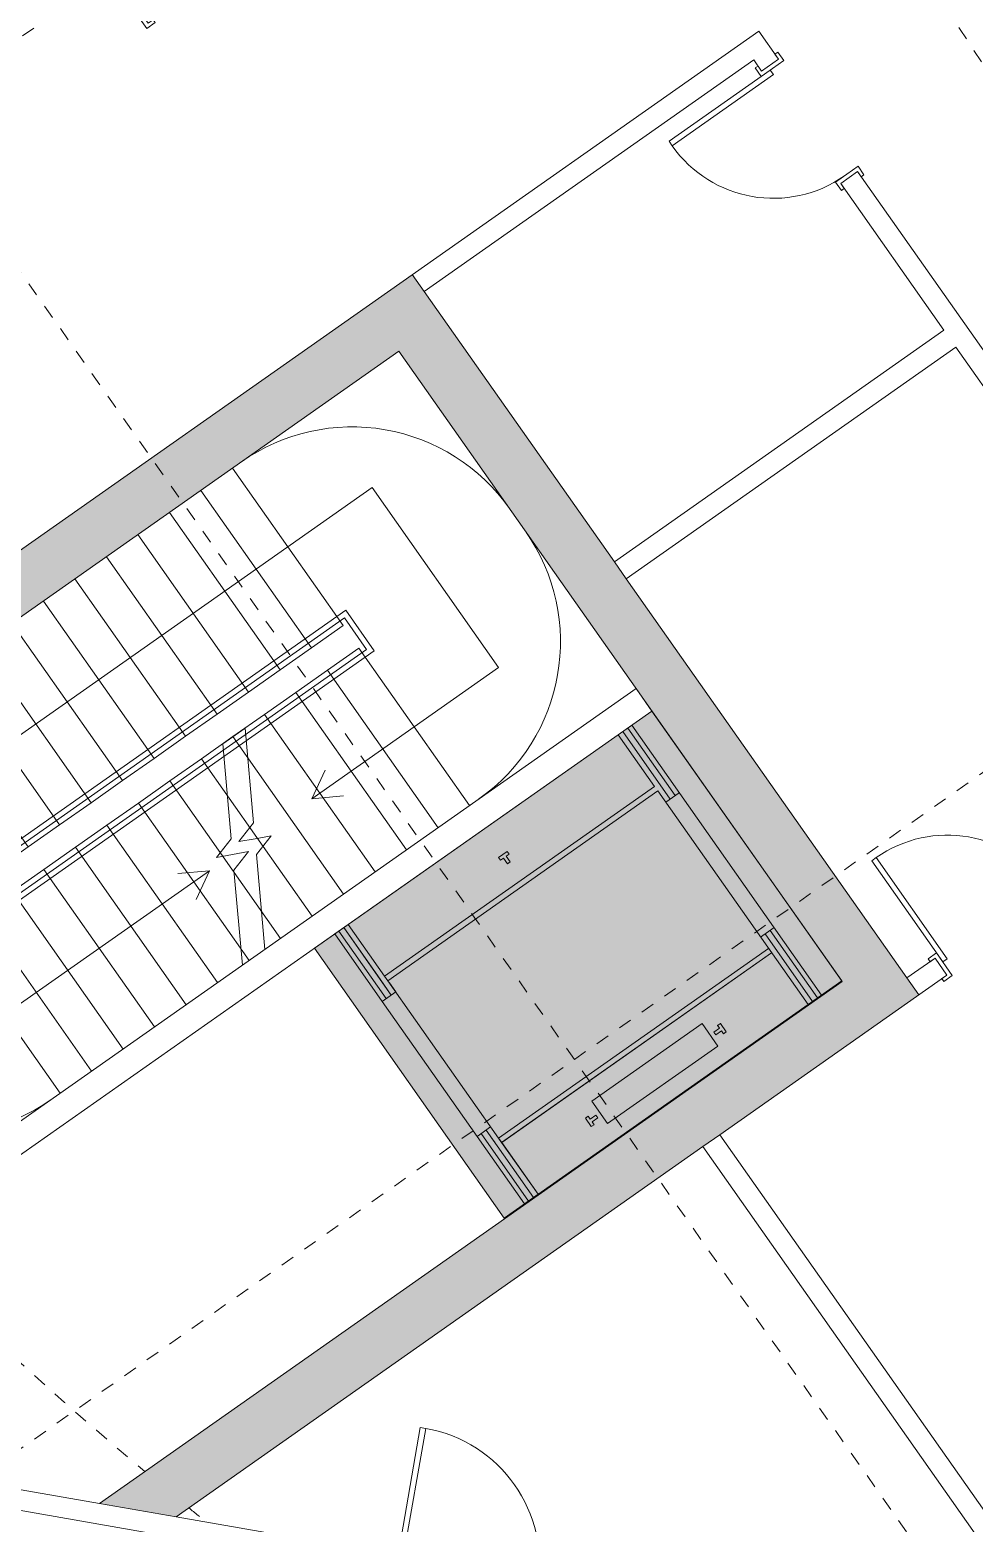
# Model space of a CAD drawing. Extents: x 274235 to 276654, y 142848 to 144425.
# Drawn here: x 276096.09 to 276102.95, y 143068.96 to 143079.82 of the extents above; entities that cross this region are included whole.
import ezdxf

# ---------------------------------------------------------------- set-up
doc = ezdxf.new("R2010")
doc.units = 0
doc.header["$LTSCALE"] = 1.5
doc.linetypes.add('ACM-G-CENTER', pattern=[50.8, 31.75, -6.35, 6.35, -6.35])
doc.linetypes.add('Hidden 1_32_', pattern=[1.389063, 0.79375, -0.595313])
doc.layers.get('0').update_dxf_attribs({"linetype": 'CONTINUOUS', "lineweight": 0})
for name, color, linetype, lineweight in [('_ACM-A-DETL', 7, 'CONTINUOUS', 5), ('_ACM-A-DOOR', 1, 'CONTINUOUS', 5), ('_ACM-A-GRID', 3, 'CONTINUOUS', 5), ('_ACM-A-OTHER', 1, 'CONTINUOUS', 5), ('_ACM-A-WALL-FULL', 6, 'CONTINUOUS', 13), ('_ACM-A-WALL-PATT', 8, 'CONTINUOUS', 9)]:
    doc.layers.add(name, color=color, linetype=linetype, lineweight=lineweight)

# ---------------------------------------------------------------- blocks, each defined once
blk = doc.blocks.new('acm_Generic Model-Elevator-Side Load - Side Load Elevator-4153830-B1_Working')
at = {"layer": '_ACM-A-OTHER'}
blk.add_hatch(color=256, dxfattribs=at).paths.add_polyline_path([(-3000, -1200), (0, -1200), (0, 1200), (-3000, 1200)])
for p, q in [((-3000, 1200), (-3000, -1200)), ((0, 1200), (-3000, 1200)), ((0, 1200), (-3000, 1200)), ((-3000, 1200), (-3000, -1200)), ((-2820, 1200), (-2820, 600)), ((-2820, 1200), (-2700, 1200)), ((-2785, 1200), (-2785, 600)), ((-2740, 1200), (-2740, 740)), ((-2700, 740), (-2700, 1200)), ((-300, 1200), (-180, 1200)), ((-300, 740), (-300, 1200)), ((-260, 1200), (-260, 600)), ((-215, 1200), (-215, 600)), ((-180, 1200), (-180, -1200)), ((0, 1200), (0, -1200)), ((0, -1200), (0, 1200)), ((-1525, 945), (-1525, 970)), ((-1525, 970), (-1450, 970)), ((-1500, 945), (-1525, 945)), ((-1500, 895), (-1500, 945)), ((-1475, 895), (-1500, 895)), ((-1475, 945), (-1475, 895)), ((-1450, 945), (-1475, 945)), ((-1450, 970), (-1450, 945)), ((-2740, 740), (-2740, 600)), ((-2700, 700), (-2700, 740)), ((-2700, 740), (-300, 740)), ((-2700, -700), (-2700, 700)), ((-2700, 700), (-300, 700)), ((-2700, 600), (-2700, 680)), ((-300, 700), (-300, -1200)), ((-2820, 600), (-2820, -600)), ((-2820, 600), (-2700, 600)), ((-300, 600), (-180, 600)), ((-2820, -600), (-2700, -600)), ((-2820, -600), (-2820, -1200)), ((-2785, -600), (-2785, -1200)), ((-2740, -600), (-2740, -740)), ((-300, -600), (-180, -600)), ((-260, -600), (-260, -1200)), ((-215, -600), (-215, -1200)), ((-2740, -669), (-2740, -714)), ((-2740, -740), (-2740, -1200)), ((-2700, -700), (-2700, -740)), ((-2700, -700), (-300, -700)), ((-2700, -740), (-2700, -1200)), ((-2700, -740), (-300, -740)), ((-2075, -945), (-2100, -945)), ((-2100, -945), (-2100, -1020)), ((-2075, -970), (-2075, -945)), ((-2025, -970), (-2075, -970)), ((-2025, -995), (-2025, -970)), ((-1990, -870), (-1990, -1070)), ((-1990, -870), (-1010, -870)), ((-1010, -870), (-1010, -1070)), ((-975, -970), (-925, -970)), ((-975, -995), (-975, -970)), ((-925, -945), (-900, -945)), ((-925, -970), (-925, -945)), ((-900, -945), (-900, -1020)), ((-2100, -1020), (-2075, -1020)), ((-2075, -995), (-2025, -995)), ((-2075, -1020), (-2075, -995)), ((-1990, -1070), (-1010, -1070)), ((-925, -995), (-975, -995)), ((-925, -1020), (-925, -995)), ((-900, -1020), (-925, -1020)), ((-3000, -1200), (0, -1200)), ((-3000, -1200), (0, -1200)), ((-2820, -1200), (-2700, -1200)), ((-300, -1200), (-180, -1200))]:
    blk.add_line(p, q, dxfattribs=at)
blk = doc.blocks.new('BASEMENT20250512')
at = {"layer": '_ACM-A-OTHER', "rotation": 45.00000000002638}
blk.add_blockref('acm_Generic Model-Elevator-Side Load - Side Load Elevator-4153830-B1_Working', (859560.3712, 644925.4268), dxfattribs=at)
blk = doc.blocks.new('ACM_Door-Regular-Single - 1323_1200_ S-2217205-F5_Working')
at = {"layer": '_ACM-A-DOOR'}
for p, q in [((-695, 100), (-620, 100)), ((-695, 75), (-695, 100)), ((-650, 75), (-695, 75)), ((-650, -75), (-650, 75)), ((-620, 100), (-620, -100)), ((620, 100), (695, 100)), ((620, -100), (620, 100)), ((650, 75), (650, -75)), ((695, 75), (650, 75)), ((695, 100), (695, 75)), ((-695, -75), (-650, -75)), ((-695, -100), (-695, -75)), ((-620, -100), (-695, -100)), ((580, -1220), (580, -20)), ((580, -20), (620, -20)), ((620, -20), (620, -1219)), ((695, -100), (620, -100)), ((650, -75), (695, -75)), ((695, -75), (695, -100)), ((580, -1220), (620, -1219))]:
    blk.add_line(p, q, dxfattribs=at)
blk.add_arc((580, -20), 1200, 180, 270, dxfattribs=at)
blk = doc.blocks.new('acm_Generic Model-2D Stair_by level - acm_generic model_2D stair_by level-4157789-F5_Working')
at = {"layer": '_ACM-A-DETL'}
for p, q in [((1400, 805), (1600, 805)), ((1320, -635), (1320, -595)), ((1320, -595), (1680, -595)), ((1320, -595), (1680, -595)), ((1320, -635), (1320, -595)), ((1320, -675), (1320, -635)), ((1320, -675), (1320, -635)), ((1360, -675), (1360, -595)), ((1360, -635), (1640, -635)), ((1360, -635), (1360, -675)), ((1640, -635), (1360, -635)), ((1640, -4355), (1640, -635)), ((1640, -4355), (1640, -635)), ((1680, -4395), (1680, -595)), ((1680, -595), (1680, -4395)), ((1400, -675), (0, -675)), ((700, -675), (700, -2495)), ((1320, -4395), (1320, -675)), ((1320, -4395), (1320, -675)), ((1360, -4355), (1360, -675)), ((1360, -675), (1360, -4355)), ((1400, -955), (1400, -675)), ((1600, -955), (1600, -675)), ((3000, -675), (1600, -675)), ((2300, -5065), (2300, -675)), ((1400, -955), (0, -955)), ((0, -955), (1400, -955)), ((1400, -1235), (1400, -955)), ((1600, -1235), (1600, -955)), ((3000, -955), (1600, -955)), ((1600, -955), (3000, -955)), ((1400, -1235), (0, -1235)), ((0, -1235), (1400, -1235)), ((1400, -1515), (1400, -1235)), ((1600, -1515), (1600, -1235)), ((3000, -1235), (1600, -1235)), ((1600, -1235), (3000, -1235)), ((1400, -1515), (0, -1515)), ((0, -1515), (1400, -1515)), ((1400, -1795), (1400, -1515)), ((1600, -1795), (1600, -1515)), ((3000, -1515), (1600, -1515)), ((1600, -1515), (3000, -1515)), ((1400, -1795), (0, -1795)), ((0, -1795), (1400, -1795)), ((1400, -2075), (1400, -1795)), ((1600, -2075), (1600, -1795)), ((3000, -1795), (1600, -1795)), ((1600, -1795), (3000, -1795)), ((1400, -2075), (0, -2075)), ((0, -2075), (1400, -2075)), ((1400, -2355), (1400, -2075)), ((1600, -2355), (1600, -2075)), ((3000, -2075), (1600, -2075)), ((1600, -2075), (3000, -2075)), ((0, -2295), (600, -2642)), ((1400, -2355), (0, -2355)), ((0, -2355), (1400, -2355)), ((700, -2495), (585, -2295)), ((700, -2495), (815, -2295)), ((1400, -2635), (1400, -2355)), ((1600, -2635), (1600, -2355)), ((3000, -2355), (1600, -2355)), ((1600, -2355), (3000, -2355)), ((600, -2842), (0, -2495)), ((700, -2700), (750, -2592)), ((750, -2592), (800, -2757)), ((1400, -2635), (0, -2635)), ((0, -2635), (1400, -2635)), ((600, -2642), (650, -2807)), ((650, -2807), (700, -2700)), ((1400, -2915), (1400, -2635)), ((1600, -2915), (1600, -2635)), ((3000, -2635), (1600, -2635)), ((1600, -2635), (3000, -2635)), ((750, -2792), (700, -2900)), ((800, -2957), (750, -2792)), ((800, -2757), (1400, -3104)), ((1400, -2915), (0, -2915)), ((0, -2915), (1400, -2915)), ((650, -3007), (600, -2842)), ((700, -2900), (650, -3007)), ((1400, -3195), (1400, -2915)), ((1600, -3195), (1600, -2915)), ((3000, -2915), (1600, -2915)), ((1600, -2915), (3000, -2915)), ((1400, -3304), (800, -2957)), ((1400, -3104), (1400, -3304)), ((1400, -3195), (0, -3195)), ((0, -3195), (1400, -3195)), ((1400, -3475), (1400, -3195)), ((1600, -3475), (1600, -3195)), ((3000, -3195), (1600, -3195)), ((1600, -3195), (3000, -3195)), ((1400, -3475), (0, -3475)), ((0, -3475), (1400, -3475)), ((700, -3405), (585, -3605)), ((700, -3405), (815, -3605)), ((700, -5065), (700, -3405)), ((1400, -3755), (1400, -3475)), ((1600, -3755), (1600, -3475)), ((3000, -3475), (1600, -3475)), ((1600, -3475), (3000, -3475)), ((1400, -3755), (0, -3755)), ((0, -3755), (1400, -3755)), ((1400, -4035), (1400, -3755)), ((1600, -4035), (1600, -3755)), ((3000, -3755), (1600, -3755)), ((1600, -3755), (3000, -3755)), ((0, -4035), (1400, -4035)), ((1400, -4035), (0, -4035)), ((1400, -4315), (1400, -4035)), ((1600, -4035), (3000, -4035)), ((1600, -4315), (1600, -4035)), ((3000, -4035), (1600, -4035)), ((0, -4315), (1400, -4315)), ((1600, -4315), (3000, -4315)), ((1320, -4395), (1680, -4395)), ((1680, -4395), (1320, -4395)), ((1360, -4355), (1640, -4355)), ((1360, -4355), (1640, -4355)), ((700, -5065), (2300, -5065))]:
    blk.add_line(p, q, dxfattribs=at)
for centre, start, end in [((1400, -595), 90, 180), ((1600, -595), 0, 90), ((1400, -4395), 180, 270), ((1600, -4395), 270, 0)]:
    blk.add_arc(centre, 1400, start, end, dxfattribs=at)
blk = doc.blocks.new('acm_Generic Model-Elevator-Side Load - Side Load Elevator-4153830-F5_Working')
at = {"layer": '_ACM-A-OTHER'}
blk.add_hatch(color=256, dxfattribs=at).paths.add_polyline_path([(-3000, -1200), (0, -1200), (0, 1200), (-3000, 1200), (-3000, 660)])
for p, q in [((-3000, 1200), (-3000, -1200)), ((0, 1200), (-3000, 1200)), ((0, 1200), (-3000, 1200)), ((-3000, 1200), (-3000, -1200)), ((-2820, 1200), (-2820, 600)), ((-2820, 1200), (-2700, 1200)), ((-2785, 1200), (-2785, 600)), ((-2740, 1200), (-2740, 740)), ((-2700, 740), (-2700, 1200)), ((-300, 1200), (-180, 1200)), ((-300, 740), (-300, 1200)), ((-260, 1200), (-260, 600)), ((-215, 1200), (-215, 600)), ((-180, 1200), (-180, -1200)), ((0, 1200), (0, -1200)), ((0, -1200), (0, 1200)), ((-1525, 945), (-1525, 970)), ((-1525, 970), (-1450, 970)), ((-1500, 945), (-1525, 945)), ((-1500, 895), (-1500, 945)), ((-1475, 895), (-1500, 895)), ((-1475, 945), (-1475, 895)), ((-1450, 945), (-1475, 945)), ((-1450, 970), (-1450, 945)), ((-2740, 740), (-2740, 600)), ((-2700, 700), (-2700, 740)), ((-2700, 740), (-300, 740)), ((-2700, -700), (-2700, 700)), ((-2700, 700), (-300, 700)), ((-2700, 600), (-2700, 680)), ((-300, 700), (-300, -1200)), ((-2820, 600), (-2820, -600)), ((-2820, 600), (-2700, 600)), ((-300, 600), (-180, 600)), ((-2820, -600), (-2700, -600)), ((-2820, -600), (-2820, -1200)), ((-2785, -600), (-2785, -1200)), ((-2740, -600), (-2740, -740)), ((-300, -600), (-180, -600)), ((-260, -600), (-260, -1200)), ((-215, -600), (-215, -1200)), ((-2740, -669), (-2740, -714)), ((-2740, -740), (-2740, -1200)), ((-2700, -700), (-2700, -740)), ((-2700, -700), (-300, -700)), ((-2700, -740), (-2700, -1200)), ((-2700, -740), (-300, -740)), ((-2075, -945), (-2100, -945)), ((-2100, -945), (-2100, -1020)), ((-2075, -970), (-2075, -945)), ((-2025, -970), (-2075, -970)), ((-2025, -995), (-2025, -970)), ((-1990, -870), (-1990, -1070)), ((-1990, -870), (-1010, -870)), ((-1010, -870), (-1010, -1070)), ((-975, -970), (-925, -970)), ((-975, -995), (-975, -970)), ((-925, -945), (-900, -945)), ((-925, -970), (-925, -945)), ((-900, -945), (-900, -1020)), ((-2100, -1020), (-2075, -1020)), ((-2075, -995), (-2025, -995)), ((-2075, -1020), (-2075, -995)), ((-1990, -1070), (-1010, -1070)), ((-925, -995), (-975, -995)), ((-925, -1020), (-925, -995)), ((-900, -1020), (-925, -1020)), ((-3000, -1200), (0, -1200)), ((-3000, -1200), (0, -1200)), ((-2820, -1200), (-2700, -1200)), ((-300, -1200), (-180, -1200))]:
    blk.add_line(p, q, dxfattribs=at)
blk = doc.blocks.new('ACM_Door-Regular-Single - 1123_1000_ S-4170181-F5_Working')
at = {"layer": '_ACM-A-DOOR'}
for p, q in [((-595, 100), (-520, 100)), ((-595, 75), (-595, 100)), ((-550, 75), (-595, 75)), ((-550, -75), (-550, 75)), ((-520, 100), (-520, -100)), ((520, 100), (595, 100)), ((520, -100), (520, 100)), ((550, 75), (550, -75)), ((595, 75), (550, 75)), ((595, 100), (595, 75)), ((-595, -75), (-550, -75)), ((-595, -100), (-595, -75)), ((-520, -100), (-595, -100)), ((480, -1020), (480, -20)), ((480, -20), (520, -20)), ((520, -20), (520, -1019)), ((595, -100), (520, -100)), ((550, -75), (595, -75)), ((595, -75), (595, -100)), ((480, -1020), (520, -1019))]:
    blk.add_line(p, q, dxfattribs=at)
blk.add_arc((480, -20), 1000, 180, 270, dxfattribs=at)
blk = doc.blocks.new('ACM_Door-Regular-Single - 1023_900_ S-3845589-F5_Working')
at = {"layer": '_ACM-A-DOOR'}
for p, q in [((-545, 100), (-470, 100)), ((-545, 75), (-545, 100)), ((-500, 75), (-545, 75)), ((-500, -75), (-500, 75)), ((-470, 100), (-470, -100)), ((470, 100), (545, 100)), ((470, -100), (470, 100)), ((500, 75), (500, -75)), ((545, 75), (500, 75)), ((545, 100), (545, 75)), ((-545, -75), (-500, -75)), ((-545, -100), (-545, -75)), ((-470, -100), (-545, -100)), ((430, -920), (430, -20)), ((430, -20), (470, -20)), ((470, -20), (470, -919)), ((545, -100), (470, -100)), ((500, -75), (545, -75)), ((545, -75), (545, -100)), ((430, -920), (470, -919))]:
    blk.add_line(p, q, dxfattribs=at)
blk.add_arc((430, -20), 900, 180, 270, dxfattribs=at)
blk = doc.blocks.new('ACM_Door-Regular-Single - 1023_900_ S-2207756-F5_Working')
at = {"layer": '_ACM-A-DOOR'}
for p, q in [((430, 920), (470, 919)), ((430, 920), (430, 20)), ((470, 20), (470, 919)), ((-470, 100), (-545, 100)), ((-545, 100), (-545, 75)), ((-545, 75), (-500, 75)), ((-500, 75), (-500, -75)), ((-470, -100), (-470, 100)), ((430, 20), (470, 20)), ((545, 100), (470, 100)), ((470, 100), (470, -100)), ((500, -75), (500, 75)), ((500, 75), (545, 75)), ((545, 75), (545, 100)), ((-500, -75), (-545, -75)), ((-545, -75), (-545, -100)), ((-545, -100), (-470, -100)), ((470, -100), (545, -100)), ((545, -75), (500, -75)), ((545, -100), (545, -75))]:
    blk.add_line(p, q, dxfattribs=at)
blk.add_arc((430, 20), 900, 90, 180, dxfattribs=at)
blk = doc.blocks.new('5f0512')
at = {"layer": '_ACM-A-WALL-PATT', "lineweight": 9}
h = blk.add_hatch(color=256, dxfattribs=at)
h.paths.add_polyline_path([(-151034.6864, -89647.533), (-150522.034, -89134.8805), (-150804.8767, -88852.0378), (-151317.5291, -89364.6902)])
h.paths.add_polyline_path([(-149532.0845, -88144.9311), (-143472.1794, -82085.026), (-143755.0221, -81802.1833), (-149814.9272, -87862.0883)])
for points in [[(-139791.6886, -86331.2022), (-139508.8459, -86048.3595), (-143472.1794, -82085.026), (-143755.0221, -82367.8687)], [(-143894.8007, -90999.9997), (-139226.0032, -86331.2022), (-139508.8459, -86048.3595), (-144460.4861, -90999.9997), (-144043.3925, -90999.9997)]]:
    blk.add_hatch(color=256, dxfattribs=at).paths.add_polyline_path(points)
at = {"layer": '_ACM-A-DETL', "linetype": 'Hidden 1_32_'}
for centre, radius, start, end in [((-151007.444, -89694.6153), 15000, 21.84234429, 45), ((-151007.444, -89694.6153), 15000, 326.51704504, 2.16311957), ((-129126.9536, -64761.5914), 30000, 235.18867826, 239.89469962), ((-129126.9536, -64761.5914), 30000, 240.68802966, 241.01512509)]:
    blk.add_arc(centre, radius, start, end, dxfattribs=at)
at = {"layer": '_ACM-A-GRID', "linetype": 'ACM-G-CENTER'}
for p, q in [((-171310.9734, -105044.7832), (-117853.7009, -51587.5107)), ((-165371.2764, -110984.4801), (-111914.0039, -57527.2076)), ((-131854.415, -96983.7659), (-152219.0903, -76619.0906))]:
    blk.add_line(p, q, dxfattribs=at)
at = {"layer": '_ACM-A-WALL-FULL', "lineweight": 18}
for p, q in [((-141577.1333, -79624.2945), (-149814.9272, -87862.0883)), ((-141400.3566, -79801.0712), (-141577.1333, -79624.2945)), ((-143648.9561, -81908.2493), (-141577.1333, -79836.4265)), ((-141577.1333, -79836.4265), (-141506.4226, -79907.1372)), ((-141506.4226, -79907.1372), (-141400.3566, -79801.0712)), ((-140693.2498, -80508.1779), (-140799.3159, -80614.2439)), ((-137048.1144, -84153.3134), (-140693.2498, -80508.1779)), ((-140799.3159, -80614.2439), (-139876.5415, -81537.0183)), ((-139876.5415, -81537.0183), (-141948.3643, -83608.8411)), ((-141842.2983, -83714.9071), (-139770.4755, -81643.0843)), ((-139770.4755, -81643.0843), (-137260.2464, -84153.3134)), ((-141948.3643, -83608.8411), (-143648.9561, -81908.2493)), ((-148931.0437, -87543.8903), (-143755.0221, -82367.8687)), ((-143755.0221, -82367.8687), (-139791.6886, -86331.2022)), ((-139332.0692, -86225.1362), (-141842.2983, -83714.9071)), ((-141633.7018, -84489.189), (-146809.7234, -89665.2106)), ((-141492.2804, -84630.6104), (-141633.7018, -84489.189)), ((-147861.6697, -90999.9997), (-141492.2804, -84630.6104)), ((-139155.2925, -86048.3595), (-139332.0692, -86225.1362)), ((-139049.2265, -86154.4255), (-139155.2925, -86048.3595)), ((-140477.5822, -87582.7813), (-139049.2265, -86154.4255)), ((-139791.6886, -86331.2022), (-144460.4861, -90999.9997)), ((-137581.98, -90478.3835), (-140477.5822, -87582.7813)), ((-143894.8007, -90999.9997), (-140583.6483, -87688.8473)), ((-140583.6483, -87688.8473), (-137688.046, -90584.4495)), ((-144460.4861, -90999.9997), (-145286.8766, -90999.9997)), ((-142286.8766, -90999.9997), (-143894.8007, -90999.9997)), ((-145286.8766, -91149.9997), (-142286.8766, -91149.9997))]:
    blk.add_line(p, q, dxfattribs=at)
at = {"layer": '_ACM-A-WALL-FULL'}
for p, q in [((-143648.9561, -81908.2493), (-143755.0221, -81802.1833)), ((-141948.3643, -83608.8411), (-141842.2983, -83714.9071)), ((-139332.0692, -86225.1362), (-139332.0692, -86225.1362)), ((-139332.0692, -86225.1362), (-139226.0032, -86331.2022)), ((-140477.5822, -87582.7813), (-140583.6483, -87688.8473)), ((-144460.4861, -90999.9997), (-143894.8007, -90999.9997))]:
    blk.add_line(p, q, dxfattribs=at)
at = {"layer": '_ACM-A-DOOR'}
for name, p, rotation in [('ACM_Door-Regular-Single - 1323_1200_ S-2217205-F5_Working', (-146473.8477, -80737.9875), 225.0000000000003), ('ACM_Door-Regular-Single - 1023_900_ S-2207756-F5_Working', (-141099.8362, -80207.6575), 135), ('ACM_Door-Regular-Single - 1023_900_ S-3845589-F5_Working', (-138748.7061, -85747.8391), 224.9999999999983), ('ACM_Door-Regular-Single - 1123_1000_ S-4170181-F5_Working', (-141736.8766, -91074.9997), 180)]:
    blk.add_blockref(name, p, dxfattribs=dict(at, rotation=rotation))
at = {"layer": '_ACM-A-OTHER'}
for name, p, rotation in [('acm_Generic Model-2D Stair_by level - acm_generic model_2D stair_by level-4157789-F5_Working', (-145731.6448, -88587.132), 135.0000000000173), ('acm_Generic Model-Elevator-Side Load - Side Load Elevator-4153830-F5_Working', (-140643.7523, -85479.1385), 45.00000000002638)]:
    blk.add_blockref(name, p, dxfattribs=dict(at, rotation=rotation))

msp = doc.modelspace()

# ---------------------------------------------------------------- block references
at = {"xscale": 0.0009999999999999994, "yscale": 0.001, "zscale": 0.001, "rotation": 350.1075696352769}
msp.add_blockref('BASEMENT20250512', (275143.722, 142586.221), dxfattribs=at)

# ---------------------------------------------------------------- next in the draw order: block references
msp.add_blockref('5f0512', (276254.538, 143133.932), dxfattribs=at)

doc.saveas('drawing.dxf')
